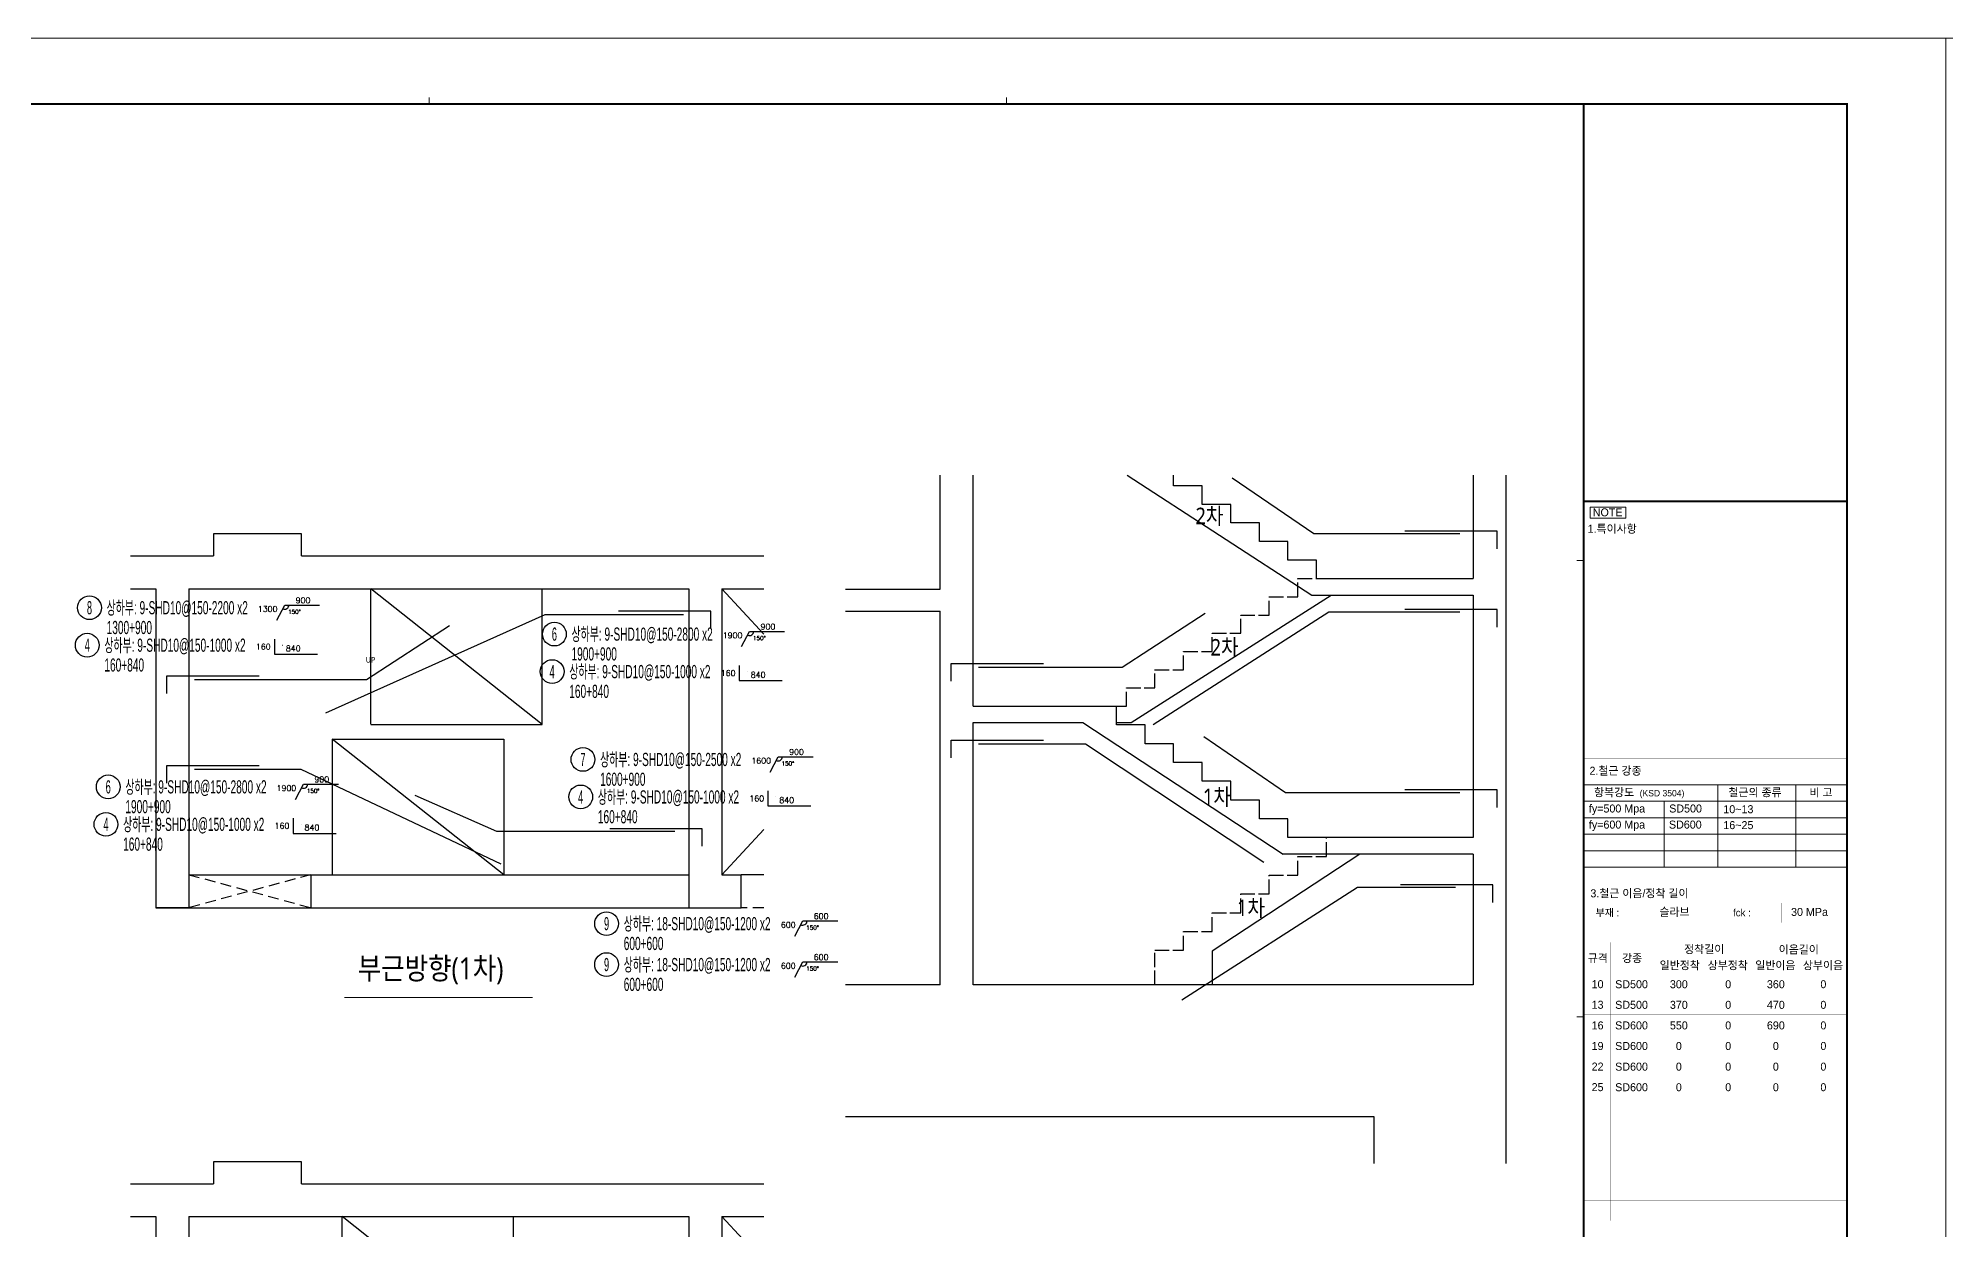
# Model space of a CAD drawing. Header units: millimetres. Extents: x 350420 to 672135, y -312840 to -44390.
# Drawn here: x 426264 to 443621, y -282302 to -271465 of the extents above; entities that cross this region are included whole.
import ezdxf
from ezdxf.enums import TextEntityAlignment as Align

# ---------------------------------------------------------------- set-up
doc = ezdxf.new("R2010")
doc.units = ezdxf.units.MM
doc.header["$LTSCALE"] = 65
for name, pattern in [('HID', [2.5, 2, -0.5]), ('XS-지하주차장$0$DDOT', [14, 12, -1, 0, -1]), ('XS-지하주차장$0$HID', [2.3, 1.5, -0.8])]:
    doc.linetypes.add(name, pattern=pattern)
for name, color, linetype in [('FIN', 8, 'Continuous'), ('RP_TAG', 7, 'Continuous'), ('W1', 11, 'Continuous'), ('XS-지하주차장$0$BEAM', 6, 'XS-지하주차장$0$HID'), ('XS-지하주차장$0$COL', 2, 'Continuous'), ('XS-지하주차장$0$EL7', 7, 'Continuous'), ('XS-지하주차장$0$FP-CORE', 8, 'Continuous'), ('XS-지하주차장$0$OPEN', 9, 'XS-지하주차장$0$DDOT'), ('XS-지하주차장$0$W1', 2, 'Continuous'), ('XS-지하주차장$0$W1-H', 11, 'XS-지하주차장$0$HID'), ('XTAG', 7, 'Continuous')]:
    doc.layers.add(name, color=color, linetype=linetype)
doc.layers.add('TEXT', color=3, linetype='Continuous', lineweight=9)
doc.layers.add('XTITLE', color=22, linetype='Continuous', lineweight=0)
doc.styles.add('RPWK1', font='arial.ttf', dxfattribs={"bigfont": 'whgtxt.shx'})
doc.styles.add('RPWK2', font='romans.shx', dxfattribs={"bigfont": 'whgtxt.shx'})
doc.styles.add('XRebarSheet', font='Hmkmrhd_0.ttf')
doc.styles.add('돋움', font='malgun.ttf')

# ---------------------------------------------------------------- blocks, each defined once
blk = doc.blocks.new('dhs_sheet2e')
at = {"color": 7}
for p, q in [((38004.8, 57331.7), (38004.8, 57531.5)), ((55508.9, 57331.7), (55508.9, 57531.5)), ((73013.1, 43498.2), (72813.3, 43498.2)), ((73013.1, 36694), (81003.6, 36694)), ((77085.8, 36694), (77085.8, 34197)), ((79453.7, 36694), (79453.7, 34197)), ((73013.1, 36194.6), (81003.6, 36194.6)), ((75452.6, 36194.6), (75452.6, 34197)), ((73013.1, 35695.2), (81003.6, 35695.2)), ((73013.1, 35195.8), (81003.6, 35195.8)), ((73013.1, 34696.4), (81003.6, 34696.4)), ((73013.1, 34197), (81003.6, 34197)), ((73013.1, 29664.7), (72813.3, 29664.7))]:
    blk.add_line(p, q, dxfattribs=at)
for points in [[(84000, 0), (84000, 59329.4), (0, 59329.4), (0, 0)], [(73208.2, 45108.5), (74292.8, 45108.5), (74292.8, 44775), (73208.2, 44775)]]:
    blk.add_lwpolyline(points, close=True, dxfattribs=at)
at = {"color": 30, "const_width": 64.9}
blk.add_lwpolyline([(81003.6, 57331.7), (2996.4, 57331.7), (2996.4, 1997.6), (81003.6, 1997.6)], close=True, dxfattribs=at)
at = {"color": 30}
for points, const_width in [([(73013.1, 1997.6), (73013.1, 57331.7)], 64.9), ([(73013.1, 45291.6), (81003.6, 45291.6)], 64.9), ([(73013.1, 37482.7), (81003.6, 37482.7)], 1.25)]:
    blk.add_lwpolyline(points, dxfattribs=dict(at, const_width=const_width))
at = {"ltscale": 2, "const_width": 1.25}
for points in [[(73013.1, 36694), (73013.1, 34197)], [(81003.6, 36694), (81003.6, 34197)], [(73013.1, 33114.4), (73013.1, 32518)], [(81003.6, 32518), (81003.6, 33114.4)], [(73013.1, 31595.4), (73013.1, 23480)], [(81003.6, 23480), (81003.6, 31595.4)]]:
    blk.add_lwpolyline(points, dxfattribs=at)
at = {"color": 7, "const_width": 1.25}
for points in [[(73013.1, 33114.4), (81003.6, 33114.4)], [(75010.7, 32518), (75010.7, 33114.4)], [(77008.3, 33114.4), (77008.3, 32518)], [(79005.9, 32518), (79005.9, 33114.4)], [(73013.1, 32518), (81003.6, 32518)], [(73013.1, 31920), (81003.6, 31920)], [(73839.2, 31920), (73839.2, 23480)], [(75231.7, 31920), (75231.7, 23480)], [(78117.6, 31920), (78117.6, 23480)], [(75231.7, 31445.6), (81003.6, 31445.6)], [(76674.7, 31445.6), (76674.7, 23480)], [(79560.6, 31445.6), (79560.6, 23480)], [(73013.1, 30971.1), (81003.6, 30971.1)], [(73013.1, 30346.9), (81003.6, 30346.9)], [(73013.1, 29722.6), (81003.6, 29722.6)], [(73013.1, 29098.3), (81003.6, 29098.3)], [(73013.1, 28474.1), (81003.6, 28474.1)], [(73013.1, 27849.8), (81003.6, 27849.8)], [(73013.1, 27225.6), (81003.6, 27225.6)], [(73013.1, 26601.3), (81003.6, 26601.3)], [(73013.1, 25977.1), (81003.6, 25977.1)], [(73013.1, 25352.8), (81003.6, 25352.8)], [(73013.1, 24728.5), (81003.6, 24728.5)], [(73013.1, 24104.3), (81003.6, 24104.3)], [(73013.1, 23480), (81003.6, 23480)]]:
    blk.add_lwpolyline(points, dxfattribs=at)
at = {"color": 7, "ltscale": 2, "const_width": 1.25}
blk.add_lwpolyline([(77008.3, 32518), (77008.3, 33114.4)], dxfattribs=at)
at = {"color": 7, "style": 'XRebarSheet'}
for s, height, p in [('1.특이사항', 242.71, (73135.9, 44335.3)), ('NOTE', 242.71, (73292, 44833.7)), ('2.철근 강종', 242.71, (73193, 37000.1)), ('3.철근 이음/정착 길이', 242.711, (73219.2, 33284.8))]:
    blk.add_text(s, height=height, dxfattribs=at).set_placement(p)
at = {"color": 3, "style": 'XRebarSheet'}
for s, height, p in [('항복강도', 242.71, (73329, 36346.4)), ('(KSD 3504)', 194.17, (74714.3, 36344.3)), ('철근의 종류', 242.71, (77406.6, 36345.3)), ('비 고', 242.71, (79864.2, 36338.4)), ('부재 :', 220, (73378.9, 32707.9)), ('fck :', 220, (77546.2, 32707.9)), ('규격', 242.71, (73138.4, 31320.7)), ('강종', 242.71, (74182, 31320.7))]:
    blk.add_text(s, height=height, dxfattribs=at).set_placement(p)
blk = doc.blocks.new('zdfhsdtfs')
at = {"color": 255, "xscale": 0.5, "yscale": 0.5, "zscale": 0.5}
blk.add_blockref('dhs_sheet2e', (0, 0), dxfattribs=at)
at = {"color": 3, "style": 'XRebarSheet'}
for s, p in [('fy=500 Mpa', (36587, 17928)), ('SD500', (37805, 17928)), ('10~13', (38626, 17917)), ('fy=600 Mpa', (36587, 17684)), ('SD600', (37801, 17684)), ('16~25', (38626, 17676)), ('슬라브', (37656, 16360)), ('30 MPa', (39653, 16360))]:
    blk.add_text(s, height=121.4, dxfattribs=at).set_placement(p)
for s, height, p in [('정착길이', 121.4, (38336, 15856)), ('이음길이', 121.4, (39770, 15852)), ('일반정착', 121.4, (37965, 15612)), ('상부정착', 121.4, (38693, 15612)), ('일반이음', 121.4, (39415, 15612)), ('상부이음', 121.4, (40137, 15612)), ('10', 121.4, (36719, 15326)), ('SD500', 121.4, (37234, 15325)), ('300', 121.4, (37951, 15325)), ('0', 121, (38700, 15325)), ('360', 121.4, (39422, 15325)), ('0', 121, (40143, 15325)), ('13', 121.4, (36719, 15014)), ('SD500', 121.4, (37234, 15013)), ('370', 121.4, (37951, 15013)), ('0', 121, (38700, 15013)), ('470', 121.4, (39422, 15013)), ('0', 121, (40143, 15013)), ('16', 121.4, (36719, 14701)), ('SD600', 121.4, (37234, 14701)), ('550', 121.4, (37951, 14701)), ('0', 121, (38700, 14701)), ('690', 121.4, (39422, 14701)), ('0', 121, (40143, 14701)), ('19', 121.4, (36719, 14389)), ('SD600', 121.4, (37234, 14389)), ('0', 121, (37951, 14389)), ('0', 121, (38700, 14389)), ('0', 121, (39422, 14389)), ('0', 121, (40143, 14389)), ('22', 121.4, (36719, 14077)), ('SD600', 121.4, (37234, 14076)), ('0', 121, (37951, 14076)), ('0', 121, (38700, 14076)), ('0', 121, (39422, 14076)), ('0', 121, (40143, 14076)), ('25', 121.4, (36719, 13765)), ('SD600', 121.4, (37234, 13764)), ('0', 121, (37951, 13764)), ('0', 121, (38700, 13764)), ('0', 121, (39422, 13764)), ('0', 121, (40143, 13764))]:
    blk.add_text(s, height=height, dxfattribs=at).set_placement(p, align=Align.MIDDLE_CENTER)
blk = doc.blocks.new('STFGHSTJH')
at = {"layer": 'FIN', "color": 5}
for p, q in [((-1030, 1190), (-2375, 307)), ((-2375, 307), (-2375, 0))]:
    blk.add_line(p, q, dxfattribs=at)
at = {"layer": 'FIN', "color": 5, "linetype": 'HID'}
for points in [[(-3245, 2535), (-3155, 2535), (-3155, 2701), (-2895, 2701), (-2895, 2866), (-2635, 2866), (-2635, 3032), (-2375, 3032), (-2375, 3198), (-2115, 3198), (-2115, 3364), (-1855, 3364), (-1855, 3529), (-1595, 3529), (-1595, 3695), (-1425, 3695)], [(-2895, 0), (-2895, 316), (-2635, 316), (-2635, 486), (-2375, 486), (-2375, 657), (-2115, 657), (-2115, 828), (-1855, 828), (-1855, 999), (-1595, 999), (-1595, 1169), (-1335, 1169), (-1335, 1340)]]:
    blk.add_lwpolyline(points, dxfattribs=at)
at = {"layer": 'FIN', "color": 5}
blk.add_lwpolyline([(-3245, 2385), (-3111, 2385), (-1291, 3545)], dxfattribs=at)
at = {"layer": 'W1', "color": 5}
for p, q in [((-4850, 3600), (-4850, 4635)), ((-4550, 2535), (-4550, 4635)), ((-3149, 4635), (-1469, 3545)), ((0, 4635), (0, 3695)), ((300, -1625), (300, 4635)), ((-1425, 3695), (0, 3695)), ((-5710, 3600), (-4850, 3600)), ((-1471, 3545), (0, 3545)), ((0, 3545), (0, 1340)), ((-5710, 3400), (-4850, 3400)), ((-4850, 0), (-4850, 3400)), ((-4550, 2535), (-3245, 2535)), ((-4550, 0), (-4550, 2385)), ((-4550, 2385), (-3550, 2385)), ((-3550, 2385), (-1730, 1190)), ((0, 1340), (-1685, 1340)), ((0, 1190), (-1730, 1190)), ((0, 1190), (0, 0)), ((-4850, 0), (-5710, 0)), ((0, 0), (-4550, 0)), ((-900, -1200), (-5710, -1200)), ((-900, -1625), (-900, -1200))]:
    blk.add_line(p, q, dxfattribs=at)
for points in [[(-1425, 3695), (-1425, 3864), (-1685, 3864), (-1685, 4033), (-1945, 4033), (-1945, 4201), (-2205, 4201), (-2205, 4370), (-2465, 4370), (-2465, 4539), (-2725, 4539), (-2725, 4635)], [(-1685, 1340), (-1685, 1511), (-1945, 1511), (-1945, 1681), (-2205, 1681), (-2205, 1852), (-2465, 1852), (-2465, 2023), (-2725, 2023), (-2725, 2194), (-2985, 2194), (-2985, 2364), (-3245, 2364), (-3245, 2535)]]:
    blk.add_lwpolyline(points, dxfattribs=at)
blk = doc.blocks.new('AERGAERGE')
at = {"layer": 'XS-지하주차장$0$BEAM'}
for p, q in [((-1720, 0), (-2830, -300)), ((-2830, 0), (-1720, -300)), ((2400, -300), (2195, -300))]:
    blk.add_line(p, q, dxfattribs=at)
at = {"layer": 'XS-지하주차장$0$COL', "color": 8}
blk.add_lwpolyline([(-1805, 2900), (-1805, 3100), (-2605, 3100), (-2605, 2900)], dxfattribs=at)
at = {"layer": 'XS-지하주차장$0$EL7'}
blk.add_line((2400, 0), (2195, 0), dxfattribs=at)
at = {"layer": 'XS-지하주차장$0$FP-CORE'}
for p, q in [((-1175, 1370), (-1175, 2600)), ((385, 1367), (-1175, 2600)), ((385, 1367), (385, 2600)), ((-1525, 1232), (-1525, 0)), ((-1525, 1232), (35, 1232)), ((35, 0), (-1525, 1232)), ((-1175, 1367), (385, 1367)), ((35, 1232), (35, 0))]:
    blk.add_line(p, q, dxfattribs=at)
at = {"layer": 'XS-지하주차장$0$OPEN'}
for p, q in [((2400, 2188), (2020, 2600)), ((2020, 0), (2400, 412))]:
    blk.add_line(p, q, dxfattribs=at)
at = {"layer": 'XS-지하주차장$0$W1', "color": 8}
for p, q in [((-3360, 2900), (-2605, 2900)), ((-1805, 2900), (2400, 2900)), ((-3360, 2600), (-3130, 2600)), ((-3130, 2600), (-3130, -300)), ((-2830, 2600), (1720, 2600)), ((-2830, 2600), (-2830, 0)), ((1720, 2600), (1720, -300)), ((2020, 2600), (2400, 2600)), ((2020, 2600), (2020, 0)), ((-2830, 0), (1720, 0)), ((1720, 0), (1720, -300)), ((2020, 0), (2195, 0)), ((2195, -300), (2195, 0)), ((-3130, -300), (1720, -300)), ((1720, -300), (2195, -300))]:
    blk.add_line(p, q, dxfattribs=at)
at = {"layer": 'XS-지하주차장$0$W1-H', "color": 8, "linetype": 'ByBlock'}
for p, q in [((-1805, 3100), (-2605, 3100)), ((-2605, 3100), (-2605, 2900)), ((-1805, 2900), (-1805, 3100)), ((-3360, 2900), (-2605, 2900)), ((-1805, 2900), (2400, 2900)), ((-3360, 2600), (-3130, 2600)), ((-3130, 2600), (-3130, -300)), ((-2830, 2600), (1720, 2600)), ((-2830, 2600), (-2830, -300)), ((1720, 2600), (1720, 0)), ((2020, 2600), (2400, 2600)), ((2020, 2600), (2020, 0)), ((-1720, 0), (1720, 0)), ((-1720, 0), (-1720, -300)), ((2020, 0), (2195, 0)), ((2195, -300), (2195, 0)), ((-2830, -300), (-3130, -300)), ((1720, -300), (2195, -300))]:
    blk.add_line(p, q, dxfattribs=at)
at = {"layer": 'XTITLE', "color": 2, "style": '돋움', "width": 0.85}
blk.add_text('UP', height=50, dxfattribs=at).set_placement((-1221, 1954), align=Align.MIDDLE_LEFT)
blk = doc.blocks.new('ADGADRGS')
at = {"layer": 'FIN'}
blk.add_lwpolyline([(-1560, 132), (-1240, 832), (-1310, 912), (-1130, 812), (-1190, 912), (-950, 1592)], dxfattribs=at)
at = {"layer": 'XS-지하주차장$0$BEAM'}
for p, q in [((-2085, 300), (-3195, 0)), ((-3195, 300), (-2085, 0)), ((2035, 0), (1830, 0))]:
    blk.add_line(p, q, dxfattribs=at)
at = {"layer": 'XS-지하주차장$0$COL', "color": 8}
blk.add_lwpolyline([(-2170, 3200), (-2170, 3400), (-2970, 3400), (-2970, 3200)], dxfattribs=at)
at = {"layer": 'XS-지하주차장$0$EL7'}
blk.add_line((2035, 300), (1830, 300), dxfattribs=at)
at = {"layer": 'XS-지하주차장$0$FP-CORE'}
for p, q in [((-1800, 1670), (-1800, 2900)), ((-240, 1667), (-1800, 2900)), ((-240, 1667), (-240, 2900)), ((-1800, 1667), (-240, 1667)), ((-971, 1532), (-70, 1532)), ((-70, 1532), (-70, 300)), ((-70, 300), (-1148, 1030))]:
    blk.add_line(p, q, dxfattribs=at)
at = {"layer": 'XS-지하주차장$0$OPEN'}
for p, q in [((2035, 2488), (1655, 2900)), ((1655, 300), (2035, 712))]:
    blk.add_line(p, q, dxfattribs=at)
at = {"layer": 'XS-지하주차장$0$W1', "color": 8}
for p, q in [((-3725, 3200), (-2970, 3200)), ((-2170, 3200), (2035, 3200)), ((-3725, 2900), (-3495, 2900)), ((-3495, 2900), (-3495, 0)), ((-3195, 2900), (1355, 2900)), ((-3195, 2900), (-3195, 300)), ((1355, 2900), (1355, 0)), ((1655, 2900), (2035, 2900)), ((1655, 2900), (1655, 300)), ((-3195, 300), (245, 300)), ((245, 300), (245, 0)), ((1655, 300), (1830, 300)), ((1830, 0), (1830, 300)), ((-3495, 0), (245, 0)), ((1355, 0), (1830, 0))]:
    blk.add_line(p, q, dxfattribs=at)
at = {"layer": 'XS-지하주차장$0$W1-H', "color": 8, "linetype": 'ByBlock'}
for p, q in [((-2170, 3400), (-2970, 3400)), ((-2970, 3400), (-2970, 3200)), ((-2170, 3200), (-2170, 3400)), ((-3725, 3200), (-2970, 3200)), ((-2170, 3200), (2035, 3200)), ((-3725, 2900), (-3495, 2900)), ((-3495, 2900), (-3495, 0)), ((-3195, 2900), (1355, 2900)), ((-3195, 2900), (-3195, 0)), ((1355, 2900), (1355, 300)), ((1655, 2900), (2035, 2900)), ((1655, 2900), (1655, 300)), ((-2085, 300), (1355, 300)), ((-2085, 300), (-2085, 0)), ((1655, 300), (1830, 300)), ((1830, 0), (1830, 300)), ((-3195, 0), (-3495, 0)), ((1355, 0), (1830, 0))]:
    blk.add_line(p, q, dxfattribs=at)
blk = doc.blocks.new('zsdfhetshts')
blk.add_lwpolyline([(0, 0), (15120, 0), (15120, 21384), (0, 21384)], close=True)
blk = doc.blocks.new('*U1882', base_point=(426773.6346, -278614.6004))
at = {"layer": 'RP_TAG', "color": 0, "linetype": 'Continuous', "ltscale": 100}
blk.add_circle((426880.6346, -278614.6004), 108, dxfattribs=at)
at = {"layer": 'RP_TAG', "color": 0, "linetype": 'Continuous', "ltscale": 100, "style": 'RPWK1', "width": 0.5}
blk.add_text('4', height=120, dxfattribs=at).set_placement((426880.6346, -278614.6004), align=Align.MIDDLE_CENTER)
at = {"layer": 'RP_TAG', "color": 0, "linetype": 'Continuous', "ltscale": 100, "style": 'RPWK1', "width": 0.55}
for s, p in [('상하부: 9-SHD10@150-1000 x2', (427036.6346, -278614.6004)), ('160+840', (427036.6346, -278794.6004))]:
    blk.add_text(s, height=120, dxfattribs=at).set_placement(p, align=Align.MIDDLE_LEFT)
blk = doc.blocks.new('*U1885', base_point=(426603.1171, -276985.4277))
at = {"layer": 'RP_TAG', "color": 0, "linetype": 'Continuous', "ltscale": 100}
blk.add_circle((426710.1171, -276985.4277), 108, dxfattribs=at)
at = {"layer": 'RP_TAG', "color": 0, "linetype": 'Continuous', "ltscale": 100, "style": 'RPWK1', "width": 0.5}
blk.add_text('4', height=120, dxfattribs=at).set_placement((426710.1171, -276985.4277), align=Align.MIDDLE_CENTER)
at = {"layer": 'RP_TAG', "color": 0, "linetype": 'Continuous', "ltscale": 100, "style": 'RPWK1', "width": 0.55}
for s, p in [('상하부: 9-SHD10@150-1000 x2', (426866.1171, -276985.4277)), ('160+840', (426866.1171, -277165.4277))]:
    blk.add_text(s, height=120, dxfattribs=at).set_placement(p, align=Align.MIDDLE_LEFT)
blk = doc.blocks.new('*U1886', base_point=(431093.1171, -278365.4277))
at = {"layer": 'RP_TAG', "color": 0, "linetype": 'Continuous', "ltscale": 100}
blk.add_circle((431200.1171, -278365.4277), 108, dxfattribs=at)
at = {"layer": 'RP_TAG', "color": 0, "linetype": 'Continuous', "ltscale": 100, "style": 'RPWK1', "width": 0.5}
blk.add_text('4', height=120, dxfattribs=at).set_placement((431200.1171, -278365.4277), align=Align.MIDDLE_CENTER)
at = {"layer": 'RP_TAG', "color": 0, "linetype": 'Continuous', "ltscale": 100, "style": 'RPWK1', "width": 0.55}
for s, p in [('상하부: 9-SHD10@150-1000 x2', (431356.1171, -278365.4277)), ('160+840', (431356.1171, -278545.4277))]:
    blk.add_text(s, height=120, dxfattribs=at).set_placement(p, align=Align.MIDDLE_LEFT)
blk = doc.blocks.new('*U1887', base_point=(430833.1171, -277225.4277))
at = {"layer": 'RP_TAG', "color": 0, "linetype": 'Continuous', "ltscale": 100}
blk.add_circle((430940.1171, -277225.4277), 108, dxfattribs=at)
at = {"layer": 'RP_TAG', "color": 0, "linetype": 'Continuous', "ltscale": 100, "style": 'RPWK1', "width": 0.5}
blk.add_text('4', height=120, dxfattribs=at).set_placement((430940.1171, -277225.4277), align=Align.MIDDLE_CENTER)
at = {"layer": 'RP_TAG', "color": 0, "linetype": 'Continuous', "ltscale": 100, "style": 'RPWK1', "width": 0.55}
for s, p in [('상하부: 9-SHD10@150-1000 x2', (431096.1171, -277225.4277)), ('160+840', (431096.1171, -277405.4277))]:
    blk.add_text(s, height=120, dxfattribs=at).set_placement(p, align=Align.MIDDLE_LEFT)
blk = doc.blocks.new('*U1889', base_point=(426623.6346, -276644.6004))
at = {"layer": 'RP_TAG', "color": 0, "linetype": 'Continuous', "ltscale": 100}
blk.add_circle((426730.6346, -276644.6004), 108, dxfattribs=at)
at = {"layer": 'RP_TAG', "color": 0, "linetype": 'Continuous', "ltscale": 100, "style": 'RPWK1', "width": 0.5}
blk.add_text('8', height=120, dxfattribs=at).set_placement((426730.6346, -276644.6004), align=Align.MIDDLE_CENTER)
at = {"layer": 'RP_TAG', "color": 0, "linetype": 'Continuous', "ltscale": 100, "style": 'RPWK1', "width": 0.55}
for s, p in [('상하부: 9-SHD10@150-2200 x2', (426886.6346, -276644.6004)), ('1300+900', (426886.6346, -276824.6004))]:
    blk.add_text(s, height=120, dxfattribs=at).set_placement(p, align=Align.MIDDLE_LEFT)
blk = doc.blocks.new('*U1890', base_point=(431328.5, -279517.8588))
at = {"layer": 'RP_TAG', "color": 0, "linetype": 'Continuous', "ltscale": 100}
blk.add_circle((431435.5, -279517.8588), 108, dxfattribs=at)
at = {"layer": 'RP_TAG', "color": 0, "linetype": 'Continuous', "ltscale": 100, "style": 'RPWK1', "width": 0.55}
for s, p in [('상하부: 18-SHD10@150-1200 x2', (431591.5, -279517.8588)), ('600+600', (431591.5, -279697.8588))]:
    blk.add_text(s, height=120, dxfattribs=at).set_placement(p, align=Align.MIDDLE_LEFT)
at = {"layer": 'RP_TAG', "color": 0, "linetype": 'Continuous', "ltscale": 100, "style": 'RPWK1', "width": 0.5}
blk.add_text('9', height=120, dxfattribs=at).set_placement((431435.5, -279517.8588), align=Align.MIDDLE_CENTER)
blk = doc.blocks.new('*U1891', base_point=(431328.5, -279890))
at = {"layer": 'RP_TAG', "color": 0, "linetype": 'Continuous', "ltscale": 100}
blk.add_circle((431435.5, -279890), 108, dxfattribs=at)
at = {"layer": 'RP_TAG', "color": 0, "linetype": 'Continuous', "ltscale": 100, "style": 'RPWK1', "width": 0.5}
blk.add_text('9', height=120, dxfattribs=at).set_placement((431435.5, -279890), align=Align.MIDDLE_CENTER)
at = {"layer": 'RP_TAG', "color": 0, "linetype": 'Continuous', "ltscale": 100, "style": 'RPWK1', "width": 0.55}
for s, p in [('상하부: 18-SHD10@150-1200 x2', (431591.5, -279890)), ('600+600', (431591.5, -280070))]:
    blk.add_text(s, height=120, dxfattribs=at).set_placement(p, align=Align.MIDDLE_LEFT)
blk = doc.blocks.new('*U1893', base_point=(431113.6346, -278024.6004))
at = {"layer": 'RP_TAG', "color": 0, "linetype": 'Continuous', "ltscale": 100}
blk.add_circle((431220.6346, -278024.6004), 108, dxfattribs=at)
at = {"layer": 'RP_TAG', "color": 0, "linetype": 'Continuous', "ltscale": 100, "style": 'RPWK1', "width": 0.5}
blk.add_text('7', height=120, dxfattribs=at).set_placement((431220.6346, -278024.6004), align=Align.MIDDLE_CENTER)
at = {"layer": 'RP_TAG', "color": 0, "linetype": 'Continuous', "ltscale": 100, "style": 'RPWK1', "width": 0.55}
for s, p in [('상하부: 9-SHD10@150-2500 x2', (431376.6346, -278024.6004)), ('1600+900', (431376.6346, -278204.6004))]:
    blk.add_text(s, height=120, dxfattribs=at).set_placement(p, align=Align.MIDDLE_LEFT)
blk = doc.blocks.new('*U1894', base_point=(426794.1521, -278273.7731))
at = {"layer": 'RP_TAG', "color": 0, "linetype": 'Continuous', "ltscale": 100}
blk.add_circle((426901.1521, -278273.7731), 108, dxfattribs=at)
at = {"layer": 'RP_TAG', "color": 0, "linetype": 'Continuous', "ltscale": 100, "style": 'RPWK1', "width": 0.5}
blk.add_text('6', height=120, dxfattribs=at).set_placement((426901.1521, -278273.7731), align=Align.MIDDLE_CENTER)
at = {"layer": 'RP_TAG', "color": 0, "linetype": 'Continuous', "ltscale": 100, "style": 'RPWK1', "width": 0.55}
for s, p in [('상하부: 9-SHD10@150-2800 x2', (427057.1521, -278273.7731)), ('1900+900', (427057.1521, -278453.7731))]:
    blk.add_text(s, height=120, dxfattribs=at).set_placement(p, align=Align.MIDDLE_LEFT)
blk = doc.blocks.new('*U1895', base_point=(430853.6346, -276884.6004))
at = {"layer": 'RP_TAG', "color": 0, "linetype": 'Continuous', "ltscale": 100}
blk.add_circle((430960.6346, -276884.6004), 108, dxfattribs=at)
at = {"layer": 'RP_TAG', "color": 0, "linetype": 'Continuous', "ltscale": 100, "style": 'RPWK1', "width": 0.5}
blk.add_text('6', height=120, dxfattribs=at).set_placement((430960.6346, -276884.6004), align=Align.MIDDLE_CENTER)
at = {"layer": 'RP_TAG', "color": 0, "linetype": 'Continuous', "ltscale": 100, "style": 'RPWK1', "width": 0.55}
for s, p in [('상하부: 9-SHD10@150-2800 x2', (431116.6346, -276884.6004)), ('1900+900', (431116.6346, -277064.6004))]:
    blk.add_text(s, height=120, dxfattribs=at).set_placement(p, align=Align.MIDDLE_LEFT)

msp = doc.modelspace()

# ---------------------------------------------------------------- linework, layer by layer
at = {"layer": 'RP_TAG', "color": 250, "linetype": 'Continuous', "ltscale": 100}
for p, q in [((428505.9, -276644.6), (428505.9, -276644.6)), ((428485.3, -276985.4), (428485.4, -276985.4)), ((432735.9, -276884.6), (432735.9, -276884.6)), ((432715.3, -277225.4), (432715.4, -277225.4)), ((432995.9, -278024.6), (432995.9, -278024.6)), ((428676.4, -278273.8), (428676.4, -278273.8)), ((432975.3, -278365.4), (432975.4, -278365.4)), ((428655.9, -278614.6), (428655.9, -278614.6)), ((433262, -279517.9), (433262, -279517.9)), ((433262, -279890), (433262, -279890))]:
    msp.add_line(p, q, dxfattribs=at)
at = {"layer": 'RP_TAG', "color": 1, "linetype": 'Continuous', "ltscale": 100}
for points in [[(428433.8, -276758.7), (428506.8, -276620.2), (428824.8, -276620.2)], [(428412.8, -276929.2), (428412.8, -277067.7), (428803.8, -277067.7)], [(432663.8, -276998.7), (432736.8, -276860.2), (433054.8, -276860.2)], [(432642.8, -277169.2), (432642.8, -277307.7), (433033.8, -277307.7)], [(432923.8, -278138.7), (432996.8, -278000.2), (433314.8, -278000.2)], [(428604.3, -278387.9), (428677.4, -278249.4), (428995.3, -278249.4)], [(432902.8, -278309.2), (432902.8, -278447.7), (433293.8, -278447.7)], [(428583.3, -278558.4), (428583.3, -278696.8), (428974.3, -278696.8)], [(433147.8, -279632), (433220.9, -279493.5), (433538.8, -279493.5)], [(433147.8, -280004.1), (433220.9, -279865.6), (433538.8, -279865.6)]]:
    msp.add_lwpolyline(points, dxfattribs=at)
at = {"layer": 'RP_TAG', "color": 0, "linetype": 'Continuous', "ltscale": 100}
for centre, start in [((428506.8, -276620.2), 242.20052), ((432736.8, -276860.2), 242.20052), ((432996.8, -278000.2), 242.20052), ((428677.3, -278249.4), 242.20052), ((433220.8, -279493.5), 242.20039), ((433220.8, -279865.6), 242.20039)]:
    msp.add_arc(centre, 37.8, start, 0, dxfattribs=at)
at = {"layer": 'XTAG'}
for points in [[(439200, -275973.7), (437871.8, -275973.7), (437128.5, -275466.3)], [(439540, -276108.7), (439540, -275948.7), (438700, -275948.7)], [(432385.1, -276834.6), (432385.1, -276674.6), (431545.1, -276674.6)], [(439540, -276820), (439540, -276660), (438700, -276660)], [(430007.3, -276809.6), (429252.3, -277299.6), (427685.1, -277299.6)], [(432135.1, -276709.6), (430873.3, -276709.6), (428877, -277603.4)], [(436882.1, -276698.1), (436127.2, -277188), (434820, -277188)], [(439200, -276685), (438008.2, -276685), (436409.3, -277710)], [(434570, -277313), (434570, -277153), (435410, -277153)], [(427435.1, -277424.6), (427435.1, -277264.6), (428275.1, -277264.6)], [(434570, -278010), (434570, -277850), (435410, -277850)], [(437416, -278961.9), (435791.8, -277885), (434820, -277885)], [(439200, -278326.8), (437611.8, -278326.8), (436868.5, -277819.3)], [(427435.1, -278239.6), (427435.1, -278079.6), (428275.1, -278079.6)], [(430477.1, -278978), (428657, -278114.6), (427685.1, -278114.6)], [(432055.1, -278679.6), (430437, -278679.6), (429693.7, -278352.2)], [(439540, -278461.8), (439540, -278301.8), (438700, -278301.8)], [(432305.1, -278814.6), (432305.1, -278654.6), (431465.1, -278654.6)], [(439160, -279190), (438268.2, -279190), (436669.3, -280215)], [(439500, -279325), (439500, -279165), (438660, -279165)]]:
    msp.add_lwpolyline(points, dxfattribs=at)
at = {"layer": 'XTITLE', "color": 2}
msp.add_lwpolyline([(429050, -280190), (430760, -280190)], dxfattribs=at)

# ---------------------------------------------------------------- block references
at = {"layer": 'FIN'}
for name, p in [('STFGHSTJH', (439320, -280075)), ('AERGAERGE', (430465.1, -279072.5)), ('ADGADRGS', (430830, -285082.5))]:
    msp.add_blockref(name, p, dxfattribs=at)
at = {"layer": 'RP_TAG', "color": 30, "linetype": 'Continuous', "ltscale": 1.15363e-317}
for name, p in [('*U1889', (426623.6, -276644.6)), ('*U1895', (430853.6, -276884.6)), ('*U1885', (426603.1, -276985.4)), ('*U1887', (430833.1, -277225.4)), ('*U1893', (431113.6, -278024.6)), ('*U1894', (426794.2, -278273.8)), ('*U1886', (431093.1, -278365.4)), ('*U1882', (426773.6, -278614.6)), ('*U1890', (431328.5, -279517.9)), ('*U1891', (431328.5, -279890))]:
    msp.add_blockref(name, p, dxfattribs=at)
at = {"layer": 'TEXT', "color": 4, "xscale": 1.08, "yscale": 1.08, "zscale": 1.08}
msp.add_blockref('zsdfhetshts', (443620.9, -294559.7), dxfattribs=at)
at = {"layer": 'XTITLE', "color": 2, "xscale": 0.5999999991747279, "yscale": 0.5999999991747279, "zscale": 0.5999999991747279}
msp.add_blockref('zdfhsdtfs', (418420.9, -289263.8), dxfattribs=at)

# ---------------------------------------------------------------- texts
at = {"layer": 'RP_TAG', "color": 2, "linetype": 'Continuous', "ltscale": 100, "style": 'RPWK2'}
for s, p in [('1300', (428441.6, -276656.1)), ('1900', (432671.6, -276896.1)), ('1600', (432931.6, -278036.1)), ('1900', (428612.1, -278285.2)), ('600', (433155.6, -279529.3)), ('600', (433155.6, -279901.5))]:
    msp.add_text(s, height=52.27, dxfattribs=at).set_placement(p, align=Align.MIDDLE_RIGHT)
for p in [(428537.7, -276711), (432767.7, -276951), (433027.7, -278091), (428708.2, -278340.2), (433251.7, -279584.3), (433251.7, -279956.4)]:
    msp.add_text('150%%D', height=37.33, dxfattribs=at).set_placement(p, align=Align.BOTTOM_LEFT)
for s, p in [('900', (428673.7, -276618.7)), ('900', (432903.7, -276858.7)), ('840', (428584.5, -277056.7)), ('840', (432814.5, -277296.7)), ('900', (433163.7, -277998.7)), ('900', (428844.2, -278247.9)), ('840', (433074.5, -278436.7)), ('840', (428755, -278685.9)), ('600', (433387.7, -279492)), ('600', (433387.7, -279864.1))]:
    msp.add_text(s, height=52.27, dxfattribs=at).set_placement(p, align=Align.BOTTOM_CENTER)
for p in [(428379, -277041.2), (432609, -277281.2), (432869, -278421.2), (428549.5, -278670.4)]:
    msp.add_text('160', height=52.27, dxfattribs=at).set_placement(p, align=Align.BOTTOM_RIGHT)
at = {"layer": 'XTITLE', "color": 2, "style": '돋움', "width": 0.85}
for s, height, p in [('2차', 150, (436793.5, -275809.9)), ('2차', 150, (436931.4, -277004.5)), ('1차', 150, (436861.4, -278364.5)), ('1차', 150, (437171.4, -279374.5)), ('부근방향(1차)', 200, (429171.4, -279924.5))]:
    msp.add_text(s, height=height, dxfattribs=at).set_placement(p, align=Align.MIDDLE_LEFT)

doc.saveas('drawing.dxf')
